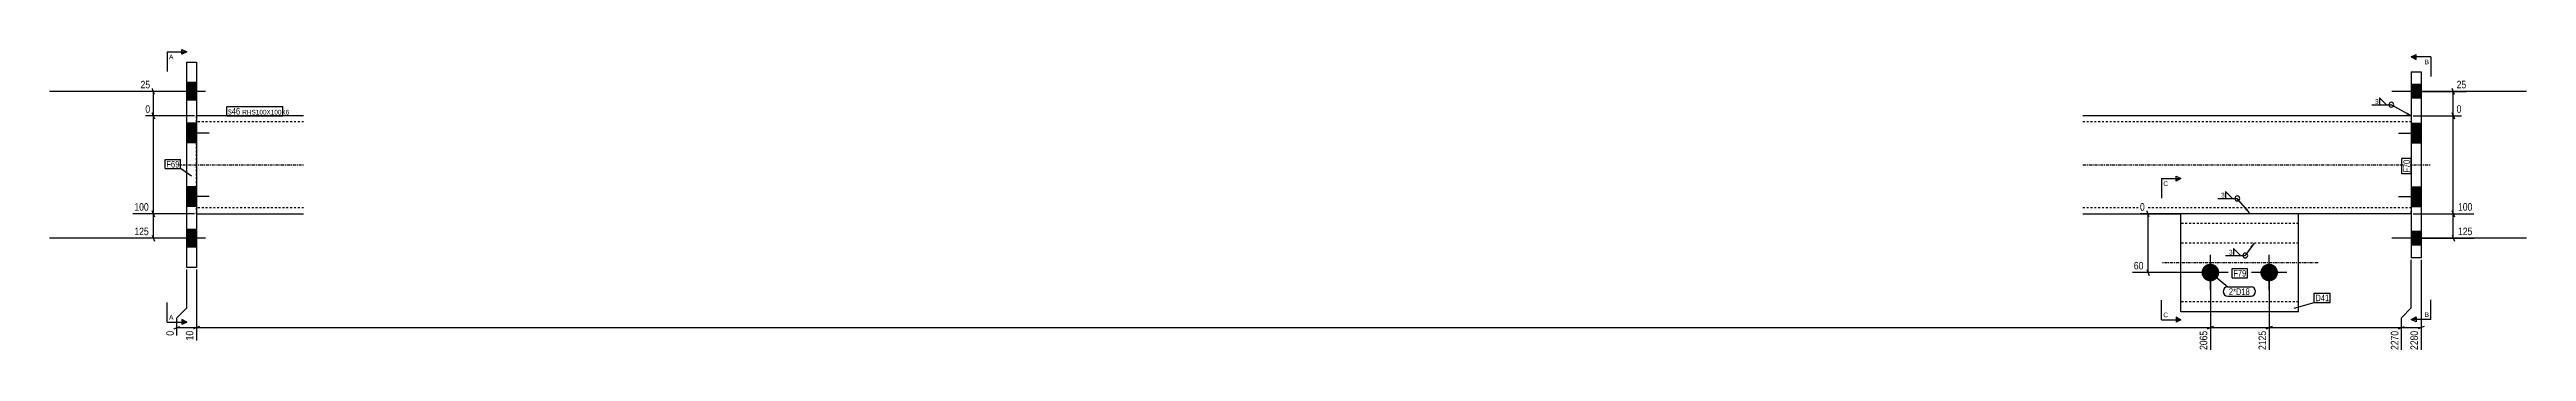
# Model space of a CAD drawing. Header units: millimetres. Extents: x -80 to 34240, y 3 to 819.
# Drawn here: x -80 to 2447, y 3 to 312 of the extents above; entities that cross this region are included whole.
import ezdxf

# ---------------------------------------------------------------- set-up
doc = ezdxf.new("R2010")
doc.units = ezdxf.units.MM
doc.linetypes.add('DXK_LINE_DOT2', pattern=[3.9198, 1.9599, -1.9599])
doc.linetypes.add('DXK_LINE_DOT3', pattern=[5.9187, 2.979, -0.9799, 0.9799, -0.9799])
for name, color, linetype in [('MÅLSÆTNING', 7, 'Continuous'), ('STÅL', 7, 'Continuous'), ('TEKST', 7, 'Continuous')]:
    doc.layers.add(name, color=color, linetype=linetype)
doc.styles.add('Arial', font='ARIAL.TTF', dxfattribs={"height": 0.2})
doc.styles.add('Arial Narrow', font='ARIALN.TTF', dxfattribs={"height": 0.2})

msp = doc.modelspace()

# ---------------------------------------------------------------- hatches: boundary and pattern name
at = {"layer": 'STÅL', "linetype": 'Continuous'}
for points in [[(59.7, 277.9), (59.7, 259.9), (69.7, 259.9), (69.7, 277.9)], [(2329.7, 275.9), (2329.7, 261.9), (2339.7, 261.9), (2339.7, 275.9)], [(2329.7, 275.9), (2329.7, 261.9), (2339.7, 261.9), (2339.7, 275.9)], [(59.7, 236.4), (59.7, 216.4), (69.7, 216.4), (69.7, 236.4)], [(2339.7, 216.4), (2339.7, 236.4), (2329.7, 236.4), (2329.7, 216.4)], [(59.7, 171.4), (59.7, 151.4), (69.7, 151.4), (69.7, 171.4)], [(2339.7, 151.4), (2339.7, 171.4), (2329.7, 171.4), (2329.7, 151.4)], [(59.7, 127.9), (59.7, 109.9), (69.7, 109.9), (69.7, 127.9)], [(2329.7, 125.9), (2329.7, 111.9), (2339.7, 111.9), (2339.7, 125.9)], [(2329.7, 125.9), (2329.7, 111.9), (2339.7, 111.9), (2339.7, 125.9)], [(2115.7, 83.9, -1), (2133.7, 83.9, -1)], [(2175.7, 83.9, -1), (2193.7, 83.9, -1)]]:
    msp.add_hatch(color=96, dxfattribs=at).paths.add_polyline_path(points)
at = {"layer": 'TEKST', "linetype": 'Continuous'}
for points in [[(2326, 247.5), (2329.7, 243.9), (2324.8, 245.3)], [(2162.3, 149.5), (2164.5, 144.9), (2160.4, 147.9)], [(2165.4, 110.6), (2169.3, 113.9), (2167.4, 109.1)]]:
    msp.add_hatch(color=3, dxfattribs=at).paths.add_polyline_path(points)

# ---------------------------------------------------------------- linework, layer by layer
at = {"layer": 'MÅLSÆTNING', "color": 7, "linetype": 'Continuous'}
for p, q in [((67.7, 243.9), (17.5, 243.9)), ((26.9, 240.9), (24.5, 246.9)), ((25.7, 143.9), (25.7, 243.9)), ((2331.7, 243.9), (2380.8, 243.9)), ((2373.8, 240.9), (2371.4, 246.9)), ((2372.6, 143.9), (2372.6, 243.9)), ((67.7, 143.9), (4.8, 143.9)), ((67.7, 143.9), (4.8, 143.9)), ((24.5, 146.9), (26.9, 140.9)), ((26.9, 140.9), (24.5, 146.9)), ((25.7, 118.9), (25.7, 143.9)), ((2212.7, 143.9), (2052.9, 143.9)), ((2062.4, 140.9), (2060, 146.9)), ((2061.2, 83.9), (2061.2, 143.9)), ((2331.7, 143.9), (2393.5, 143.9)), ((2331.7, 143.9), (2393.5, 143.9)), ((2371.4, 146.9), (2373.8, 140.9)), ((2373.8, 140.9), (2371.4, 146.9)), ((2372.6, 118.9), (2372.6, 143.9)), ((67.7, 118.9), (4.8, 118.9)), ((24.5, 121.9), (26.9, 115.9)), ((2331.7, 118.9), (2393.5, 118.9)), ((2371.4, 121.9), (2373.8, 115.9)), ((59.7, 47.7), (59.7, 86.9)), ((69.7, 86.9), (69.7, 14.6)), ((2122.7, 83.9), (2045.2, 83.9)), ((2060, 86.9), (2062.4, 80.9)), ((2124.7, 81.9), (2124.7, 4.8)), ((2184.7, 81.9), (2184.7, 4.8)), ((2184.7, 81.9), (2184.7, 4.8)), ((2329.7, 47.7), (2329.7, 96.9)), ((2329.7, 47.7), (2329.7, 96.9)), ((2339.7, 96.9), (2339.7, 4.8)), ((46.7, 26.5), (52.7, 28.9)), ((49.7, 37.7), (59.7, 47.7)), ((49.7, 19.4), (49.7, 37.7)), ((49.7, 27.7), (69.7, 27.7)), ((72.7, 28.9), (66.7, 26.5)), ((2121.7, 26.5), (2127.7, 28.9)), ((2187.7, 28.9), (2181.7, 26.5)), ((2181.7, 26.5), (2187.7, 28.9)), ((2316.7, 26.5), (2322.7, 28.9)), ((2319.7, 37.7), (2329.7, 47.7)), ((2319.7, 4.8), (2319.7, 37.7)), ((2319.7, 27.7), (2339.7, 27.7)), ((2342.7, 28.9), (2336.7, 26.5))]:
    msp.add_line(p, q, dxfattribs=at)
at = {"layer": 'STÅL', "color": 2, "linetype": 'Continuous'}
for p, q in [((59.7, 298.9), (69.7, 298.9)), ((59.7, 88.9), (59.7, 298.9)), ((69.7, 298.9), (69.7, 88.9)), ((2329.7, 288.9), (2339.7, 288.9)), ((2329.7, 288.9), (2329.7, 241.4)), ((2339.7, 288.9), (2339.7, 98.9)), ((179, 243.9), (69.7, 243.9)), ((2329.7, 243.9), (1994.7, 243.9)), ((2329.7, 241.4), (2329.7, 240.4)), ((2329.7, 240.4), (2329.7, 146.5)), ((69.7, 143.9), (179, 143.9)), ((1994.7, 143.9), (2094.7, 143.9)), ((2214.7, 143.9), (2094.7, 143.9)), ((2094.7, 43.9), (2094.7, 143.9)), ((2214.7, 43.9), (2214.7, 143.9)), ((2329.7, 143.9), (2214.7, 143.9)), ((2329.7, 146.5), (2329.7, 98.9)), ((69.7, 88.9), (59.7, 88.9)), ((2339.7, 98.9), (2329.7, 98.9)), ((2214.7, 43.9), (2094.7, 43.9))]:
    msp.add_line(p, q, dxfattribs=at)
at = {"layer": 'STÅL', "color": 96, "linetype": 'Continuous'}
for p, q in [((79, 268.9), (-80.3, 268.9)), ((69.7, 277.9), (59.7, 277.9)), ((69.7, 259.9), (59.7, 259.9)), ((2447.2, 268.9), (2309.7, 268.9)), ((2447.2, 268.9), (2309.7, 268.9)), ((2339.7, 275.9), (2329.7, 275.9)), ((2339.7, 275.9), (2329.7, 275.9)), ((2339.7, 261.9), (2329.7, 261.9)), ((2339.7, 261.9), (2329.7, 261.9)), ((69.7, 236.4), (59.7, 236.4)), ((2329.7, 236.4), (2339.7, 236.4)), ((82.7, 226.4), (59.7, 226.4)), ((69.7, 216.4), (59.7, 216.4)), ((2316.7, 226.4), (2339.7, 226.4)), ((2329.7, 216.4), (2339.7, 216.4)), ((69.7, 171.4), (59.7, 171.4)), ((82.7, 161.4), (59.7, 161.4)), ((2316.7, 161.4), (2339.7, 161.4)), ((2329.7, 171.4), (2339.7, 171.4)), ((69.7, 151.4), (59.7, 151.4)), ((69.7, 127.9), (59.7, 127.9)), ((2329.7, 151.4), (2339.7, 151.4)), ((79, 118.9), (-80.3, 118.9)), ((69.7, 109.9), (59.7, 109.9)), ((2124.7, 65.9), (2124.7, 101.9)), ((2184.7, 65.9), (2184.7, 101.9)), ((2447.2, 118.9), (2309.7, 118.9)), ((2447.2, 118.9), (2309.7, 118.9)), ((2339.7, 125.9), (2329.7, 125.9)), ((2339.7, 125.9), (2329.7, 125.9)), ((2339.7, 111.9), (2329.7, 111.9)), ((2339.7, 111.9), (2329.7, 111.9)), ((2142.7, 83.9), (2106.7, 83.9)), ((2202.7, 83.9), (2166.7, 83.9))]:
    msp.add_line(p, q, dxfattribs=at)
at = {"layer": 'STÅL', "color": 7, "linetype": 'DXK_LINE_DOT2'}
for p, q in [((69.7, 143.9), (69.7, 243.9)), ((179, 237.9), (69.7, 237.9)), ((2329.7, 237.9), (1994.7, 237.9)), ((2329.7, 243.9), (2329.7, 241.4)), ((2329.7, 241.4), (2329.7, 150.4)), ((179, 149.9), (69.7, 149.9)), ((2329.7, 149.9), (1994.7, 149.9)), ((2214.7, 143.9), (2094.7, 143.9)), ((2214.7, 133.9), (2094.7, 133.9)), ((2329.7, 149.9), (2329.7, 150.4)), ((2329.7, 149.9), (2329.7, 147.5)), ((2329.7, 147.5), (2329.7, 146.5)), ((2329.7, 144.9), (2329.7, 146.5)), ((2329.7, 143.9), (2329.7, 144.9)), ((2094.7, 53.9), (2094.7, 113.9)), ((2214.7, 113.9), (2094.7, 113.9)), ((2214.7, 53.9), (2214.7, 113.9)), ((2214.7, 53.9), (2094.7, 53.9))]:
    msp.add_line(p, q, dxfattribs=at)
at = {"layer": 'STÅL', "color": 7, "linetype": 'DXK_LINE_DOT3'}
for p, q in [((49.7, 193.9), (179, 193.9)), ((1994.7, 193.9), (2349.7, 193.9)), ((2234.7, 93.9), (2074.7, 93.9))]:
    msp.add_line(p, q, dxfattribs=at)
at = {"layer": 'TEKST', "color": 3, "linetype": 'Continuous'}
for p, q in [((2329.7, 243.9), (2309.3, 255.3)), ((2164.5, 144.9), (2152.2, 159.6)), ((2169.3, 113.9), (2160.3, 101.3))]:
    msp.add_line(p, q, dxfattribs=at)
for centre in [(2309.3, 255.3), (2152.2, 159.6)]:
    msp.add_arc(centre, 2.5, 270, 90, dxfattribs=at)

# ---------------------------------------------------------------- wipeouts: each hides what was drawn before it
at = {"color": 0, "linetype": 'Continuous'}
for points in [[(46.2, 301.8), (46.2, 306.8), (41.7, 306.8), (41.7, 301.8)], [(2081.6, 172.3), (2081.6, 177.3), (2076.7, 177.3), (2076.7, 172.3)]]:
    msp.add_wipeout(points, dxfattribs=at).dxf.layer = 'TEKST'
at = {"color": 0}
msp.add_wipeout([(2245.9, 54.6), (2245.9, 61.6), (2231.9, 61.6), (2231.9, 54.6)], dxfattribs=at).dxf.layer = 'TEKST'

# ---------------------------------------------------------------- next in the draw order: hatches: boundary and pattern name
at = {"layer": 'TEKST', "linetype": 'Continuous'}
for points in [[(54.7, 306.8), (54.7, 309.3), (59.7, 309.3)], [(2089.7, 177.3), (2089.7, 179.8), (2094.7, 179.8)]]:
    msp.add_hatch(color=30, dxfattribs=at).paths.add_polyline_path(points)

# ---------------------------------------------------------------- next in the draw order: linework, layer by layer
at = {"layer": 'TEKST', "color": 7, "linetype": 'Continuous'}
for p, q in [((39.7, 309.3), (39.7, 289.3)), ((39.7, 309.3), (59.7, 309.3)), ((2074.7, 179.8), (2074.7, 159.8)), ((2074.7, 179.8), (2094.7, 179.8))]:
    msp.add_line(p, q, dxfattribs=at)
at = {"layer": 'TEKST', "color": 30, "linetype": 'Continuous'}
for p, q in [((54.7, 306.8), (54.7, 311.8)), ((54.7, 311.8), (59.7, 309.3)), ((59.7, 309.3), (54.7, 306.8)), ((2089.7, 177.3), (2089.7, 182.3)), ((2089.7, 182.3), (2094.7, 179.8)), ((2094.7, 179.8), (2089.7, 177.3))]:
    msp.add_line(p, q, dxfattribs=at)

# ---------------------------------------------------------------- next in the draw order: texts
at = {"layer": 'TEKST', "color": 3, "linetype": 'Continuous', "style": 'Arial'}
for s, p in [('A', (41.7, 301.8)), ('C', (2076.7, 172.3))]:
    msp.add_text(s, height=4.78, dxfattribs=at).set_placement(p)

# ---------------------------------------------------------------- next in the draw order: wipeouts: each hides what was drawn before it
at = {"color": 0, "linetype": 'Continuous'}
for points, layer in [([(23.9, 245.5), (23.9, 256.7), (15.9, 256.7), (15.9, 245.5)], 'MÅLSÆTNING'), ([(2382.4, 245.5), (2382.4, 256.7), (2374.4, 256.7), (2374.4, 245.5)], 'MÅLSÆTNING'), ([(22.5, 145.5), (22.5, 156.7), (4.7, 156.7), (4.7, 145.5)], 'MÅLSÆTNING'), ([(2059.4, 145.5), (2059.4, 156.7), (2051.3, 156.7), (2051.3, 145.5)], 'MÅLSÆTNING'), ([(2393.7, 145.5), (2393.7, 156.7), (2375.8, 156.7), (2375.8, 145.5)], 'MÅLSÆTNING'), ([(22.5, 120.5), (22.5, 131.7), (4.7, 131.7), (4.7, 120.5)], 'MÅLSÆTNING'), ([(2393.7, 120.5), (2393.7, 131.7), (2375.8, 131.7), (2375.8, 120.5)], 'MÅLSÆTNING'), ([(2058, 85.5), (2058, 96.7), (2045, 96.7), (2045, 85.5)], 'MÅLSÆTNING'), ([(68.1, 25.9), (56.9, 25.9), (56.9, 12.9), (68.1, 12.9)], 'MÅLSÆTNING'), ([(2338.1, 25.9), (2326.9, 25.9), (2326.9, 3.2), (2338.1, 3.2)], 'MÅLSÆTNING'), ([(2347.7, 296.6), (2347.7, 301.6), (2343.3, 301.6), (2343.3, 296.6)], 'TEKST')]:
    msp.add_wipeout(points, dxfattribs=at).dxf.layer = layer
at = {"color": 0}
for points in [[(2296.2, 255.9), (2296.2, 261.7), (2292.4, 261.7), (2292.4, 255.9)], [(114.3, 245.3), (114.3, 252.3), (101.9, 252.3), (101.9, 245.3)], [(52.2, 191.2), (52.2, 198.2), (39, 198.2), (39, 191.2)], [(2328.3, 199.1), (2321.3, 199.1), (2321.3, 185.9), (2328.3, 185.9)], [(2139.1, 160.2), (2139.1, 166), (2135.3, 166), (2135.3, 160.2)], [(2147.2, 101.9), (2147.2, 107.7), (2143.3, 107.7), (2143.3, 101.9)], [(2165, 61), (2165, 68), (2143.6, 68), (2143.6, 61)], [(2245.9, 54.6), (2245.9, 61.6), (2231.9, 61.6), (2231.9, 54.6)]]:
    msp.add_wipeout(points, dxfattribs=at).dxf.layer = 'TEKST'

# ---------------------------------------------------------------- next in the draw order: hatches: boundary and pattern name
at = {"layer": 'TEKST', "linetype": 'Continuous'}
msp.add_hatch(color=30, dxfattribs=at).paths.add_polyline_path([(2334.7, 304.1), (2334.7, 301.6), (2329.7, 304.1)])

# ---------------------------------------------------------------- next in the draw order: linework, layer by layer
at = {"layer": 'MÅLSÆTNING', "color": 7, "linetype": 'Continuous'}
for p, q in [((67.7, 268.9), (12.6, 268.9)), ((26.9, 265.9), (24.5, 271.9)), ((25.7, 243.9), (25.7, 268.9)), ((2331.7, 268.9), (2385.7, 268.9)), ((2373.8, 265.9), (2371.4, 271.9)), ((2372.6, 243.9), (2372.6, 268.9)), ((67.7, 243.9), (17.5, 243.9)), ((24.5, 246.9), (26.9, 240.9)), ((2331.7, 243.9), (2380.8, 243.9)), ((2371.4, 246.9), (2373.8, 240.9)), ((69.7, 86.9), (69.7, 14.6)), ((72.7, 28.9), (66.7, 26.5)), ((69.7, 27.7), (2124.7, 27.7)), ((2184.7, 27.7), (2319.7, 27.7)), ((2316.7, 26.5), (2322.7, 28.9)), ((2319.7, 37.7), (2329.7, 47.7)), ((2319.7, 4.8), (2319.7, 37.7))]:
    msp.add_line(p, q, dxfattribs=at)
at = {"layer": 'TEKST', "color": 30, "linetype": 'Continuous'}
for p, q in [((2329.7, 304.1), (2334.7, 306.6)), ((2329.7, 304.1), (2334.7, 301.6)), ((2334.7, 301.6), (2334.7, 306.6))]:
    msp.add_line(p, q, dxfattribs=at)
at = {"layer": 'TEKST', "color": 7, "linetype": 'Continuous'}
for p, q in [((2349.7, 304.1), (2329.7, 304.1)), ((2349.7, 304.1), (2349.7, 284.1)), ((2210.3, 47.6), (2230.7, 53.4)), ((2230.7, 62.8), (2247.1, 62.8)), ((2230.7, 53.4), (2230.7, 62.8)), ((2230.7, 53.4), (2247.1, 53.4)), ((2247.1, 53.4), (2247.1, 62.8))]:
    msp.add_line(p, q, dxfattribs=at)
at = {"layer": 'TEKST', "color": 3, "linetype": 'Continuous'}
for p, q in [((2289.3, 255.3), (2309.3, 255.3)), ((2304.4, 255.3), (2297.3, 262.4)), ((2297.3, 262.4), (2297.3, 255.3)), ((2297.3, 255.3), (2304.4, 255.3)), ((2132.2, 159.6), (2152.2, 159.6)), ((2147.3, 159.6), (2140.1, 166.7)), ((2140.1, 166.7), (2140.1, 159.6)), ((2140.1, 159.6), (2147.3, 159.6)), ((2140.2, 101.3), (2160.3, 101.3)), ((2155.4, 101.3), (2148.2, 108.5)), ((2148.2, 108.5), (2148.2, 101.3)), ((2148.2, 101.3), (2155.4, 101.3))]:
    msp.add_line(p, q, dxfattribs=at)
for centre in [(2309.3, 255.3), (2152.2, 159.6)]:
    msp.add_arc(centre, 2.5, 90, 270, dxfattribs=at)

# ---------------------------------------------------------------- next in the draw order: texts
at = {"layer": 'MÅLSÆTNING', "color": 3, "linetype": 'Continuous', "style": 'Arial Narrow'}
for s, p in [('0', (17.5, 247.1)), ('0', (2376, 247.1)), ('100', (6.3, 147.1)), ('0', (2052.9, 147.1)), ('100', (2377.4, 147.1)), ('125', (6.3, 122.1)), ('125', (2377.4, 122.1)), ('60', (2046.6, 87.1))]:
    msp.add_text(s, height=7.64, dxfattribs=at).set_placement(p)
msp.add_text('2280', height=7.64, rotation=90.0002, dxfattribs=at).set_placement((2336.5, 4.8))
at = {"layer": 'TEKST', "color": 3, "linetype": 'Continuous', "style": 'Arial'}
msp.add_text('B', height=4.78, dxfattribs=at).set_placement((2343.3, 296.6))
at = {"layer": 'TEKST', "color": 3, "style": 'Arial Narrow'}
for s, height, p in [('3', 4.77, (2292.8, 256.3)), ('3', 4.77, (2135.7, 160.6)), ('3', 4.77, (2143.7, 102.3)), ('D41', 6.68, (2231.9, 54.6))]:
    msp.add_text(s, height=height, dxfattribs=at).set_placement(p)

# ---------------------------------------------------------------- next in the draw order: wipeouts: each hides what was drawn before it
at = {"color": 0, "linetype": 'Continuous'}
for points, layer in [([(48.1, 25.9), (36.9, 25.9), (36.9, 17.8), (48.1, 17.8)], 'MÅLSÆTNING'), ([(2347.7, 38.5), (2347.7, 43.5), (2343.3, 43.5), (2343.3, 38.5)], 'TEKST')]:
    msp.add_wipeout(points, dxfattribs=at).dxf.layer = layer
at = {"color": 0}
for points in [[(114.3, 245.3), (114.3, 252.3), (101.9, 252.3), (101.9, 245.3)], [(52.2, 191.2), (52.2, 198.2), (39, 198.2), (39, 191.2)], [(2328.3, 199.1), (2321.3, 199.1), (2321.3, 185.9), (2328.3, 185.9)], [(2165, 61), (2165, 68), (2143.6, 68), (2143.6, 61)]]:
    msp.add_wipeout(points, dxfattribs=at).dxf.layer = 'TEKST'

# ---------------------------------------------------------------- next in the draw order: linework, layer by layer
at = {"layer": 'TEKST', "color": 7, "linetype": 'Continuous'}
for p, q in [((100.7, 244.1), (100.7, 253.5)), ((37.8, 199.4), (53.4, 199.4)), ((37.8, 190), (37.8, 199.4)), ((37.8, 190), (53.4, 190)), ((53.4, 190), (53.4, 199.4)), ((64.6, 182.3), (53.4, 190)), ((2320.1, 184.7), (2320.1, 200.3)), ((2329.5, 200.3), (2320.1, 200.3)), ((2329.5, 184.7), (2320.1, 184.7)), ((2329.5, 184.7), (2329.5, 200.3)), ((2124.7, 83.9), (2142.4, 69.2)), ((2142.4, 69.2), (2166.2, 69.2)), ((2142.4, 59.8), (2166.2, 59.8)), ((2349.7, 36), (2349.7, 56))]:
    msp.add_line(p, q, dxfattribs=at)
at = {"layer": 'TEKST', "color": 30, "linetype": 'Continuous'}
msp.add_line((2334.7, 38.5), (2334.7, 33.5), dxfattribs=at)
at = {"layer": 'TEKST', "color": 7, "linetype": 'Continuous'}
for centre, start, end in [((2142.4, 64.5), 90, 270), ((2166.2, 64.5), 270, 90)]:
    msp.add_arc(centre, 4.7, start, end, dxfattribs=at)

# ---------------------------------------------------------------- next in the draw order: texts
at = {"layer": 'MÅLSÆTNING', "color": 3, "linetype": 'Continuous', "style": 'Arial Narrow'}
for s, p in [('0', (46.5, 19.4)), ('10', (66.5, 14.6))]:
    msp.add_text(s, height=7.64, rotation=90.0002, dxfattribs=at).set_placement(p)
at = {"layer": 'TEKST', "color": 3, "style": 'Arial Narrow'}
for s, p in [('F69', (39, 191.2)), ('2*D18', (2143.6, 61))]:
    msp.add_text(s, height=6.68, dxfattribs=at).set_placement(p)
msp.add_text('F70', height=6.68, rotation=90.0002, dxfattribs=at).set_placement((2328.3, 185.9))
at = {"layer": 'TEKST', "color": 3, "linetype": 'Continuous', "style": 'Arial'}
msp.add_text('B', height=4.78, dxfattribs=at).set_placement((2343.3, 38.5))

# ---------------------------------------------------------------- next in the draw order: wipeouts: each hides what was drawn before it
at = {"color": 0, "linetype": 'Continuous'}
for points, layer in [([(23.9, 270.5), (23.9, 281.7), (11, 281.7), (11, 270.5)], 'MÅLSÆTNING'), ([(2387.3, 270.5), (2387.3, 281.7), (2374.4, 281.7), (2374.4, 270.5)], 'MÅLSÆTNING'), ([(2123.1, 25.9), (2111.9, 25.9), (2111.9, 3.2), (2123.1, 3.2)], 'MÅLSÆTNING'), ([(2318.1, 25.9), (2306.9, 25.9), (2306.9, 3.2), (2318.1, 3.2)], 'MÅLSÆTNING'), ([(2081.6, 38.2), (2081.6, 43.2), (2076.7, 43.2), (2076.7, 38.2)], 'TEKST')]:
    msp.add_wipeout(points, dxfattribs=at).dxf.layer = layer
at = {"color": 0}
msp.add_wipeout([(156.6, 245.3), (156.6, 250.3), (116.4, 250.3), (116.4, 245.3)], dxfattribs=at).dxf.layer = 'TEKST'

# ---------------------------------------------------------------- next in the draw order: hatches: boundary and pattern name
at = {"layer": 'TEKST', "linetype": 'Continuous'}
for points in [[(2089.7, 35.7), (2089.7, 38.2), (2094.7, 35.7)], [(2334.7, 38.5), (2334.7, 36), (2329.7, 36)]]:
    msp.add_hatch(color=30, dxfattribs=at).paths.add_polyline_path(points)

# ---------------------------------------------------------------- next in the draw order: linework, layer by layer
at = {"layer": 'MÅLSÆTNING', "color": 7, "linetype": 'Continuous'}
for p, q in [((2124.7, 81.9), (2124.7, 4.8)), ((2127.7, 28.9), (2121.7, 26.5)), ((2124.7, 27.7), (2184.7, 27.7))]:
    msp.add_line(p, q, dxfattribs=at)
at = {"layer": 'TEKST', "color": 7, "linetype": 'Continuous'}
for p, q in [((2074.7, 35.7), (2074.7, 55.7)), ((2074.7, 35.7), (2094.7, 35.7)), ((2349.7, 36), (2329.7, 36))]:
    msp.add_line(p, q, dxfattribs=at)
at = {"layer": 'TEKST', "color": 30, "linetype": 'Continuous'}
for p, q in [((2094.7, 35.7), (2089.7, 38.2)), ((2089.7, 38.2), (2089.7, 33.2)), ((2094.7, 35.7), (2089.7, 33.2)), ((2329.7, 36), (2334.7, 38.5)), ((2334.7, 33.5), (2329.7, 36))]:
    msp.add_line(p, q, dxfattribs=at)

# ---------------------------------------------------------------- next in the draw order: texts
at = {"layer": 'MÅLSÆTNING', "color": 3, "linetype": 'Continuous', "style": 'Arial Narrow'}
for p in [(12.6, 272.1), (2376, 272.1)]:
    msp.add_text('25', height=7.64, dxfattribs=at).set_placement(p)
for s, p in [('2065', (2121.5, 4.8)), ('2270', (2316.5, 4.8))]:
    msp.add_text(s, height=7.64, rotation=90.0002, dxfattribs=at).set_placement(p)
at = {"layer": 'TEKST', "color": 3, "linetype": 'Continuous', "style": 'Arial'}
msp.add_text('C', height=4.78, dxfattribs=at).set_placement((2076.7, 38.2))

# ---------------------------------------------------------------- next in the draw order: wipeouts: each hides what was drawn before it
at = {"color": 0}
for points in [[(156.6, 245.3), (156.6, 250.3), (116.4, 250.3), (116.4, 245.3)], [(2161.4, 79.8), (2161.4, 86.8), (2148.1, 86.8), (2148.1, 79.8)]]:
    msp.add_wipeout(points, dxfattribs=at).dxf.layer = 'TEKST'
at = {"color": 0, "linetype": 'Continuous'}
msp.add_wipeout([(46.2, 35.8), (46.2, 40.8), (41.7, 40.8), (41.7, 35.8)], dxfattribs=at).dxf.layer = 'TEKST'

# ---------------------------------------------------------------- next in the draw order: hatches: boundary and pattern name
at = {"layer": 'TEKST', "linetype": 'Continuous'}
msp.add_hatch(color=30, dxfattribs=at).paths.add_polyline_path([(54.7, 33.3), (54.7, 35.8), (59.7, 33.3)])

# ---------------------------------------------------------------- next in the draw order: linework, layer by layer
at = {"layer": 'TEKST', "color": 7, "linetype": 'Continuous'}
for p, q in [((100.7, 253.5), (157.8, 253.5)), ((157.8, 244.1), (157.8, 253.5)), ((100.7, 244.1), (157.8, 244.1)), ((39.7, 33.3), (39.7, 53.3)), ((39.7, 33.3), (59.7, 33.3))]:
    msp.add_line(p, q, dxfattribs=at)
at = {"layer": 'TEKST', "color": 30, "linetype": 'Continuous'}
for p, q in [((59.7, 33.3), (54.7, 35.8)), ((54.7, 35.8), (54.7, 30.8)), ((59.7, 33.3), (54.7, 30.8))]:
    msp.add_line(p, q, dxfattribs=at)

# ---------------------------------------------------------------- next in the draw order: texts
at = {"layer": 'TEKST', "color": 3, "style": 'Arial Narrow'}
for s, height, p in [('s46', 6.68, (101.9, 245.3)), ('RHS100X100X6', 4.772, (116.4, 245.3))]:
    msp.add_text(s, height=height, dxfattribs=at).set_placement(p)
at = {"layer": 'TEKST', "color": 3, "linetype": 'Continuous', "style": 'Arial'}
msp.add_text('A', height=4.78, dxfattribs=at).set_placement((41.7, 35.8))

# ---------------------------------------------------------------- next in the draw order: wipeouts: each hides what was drawn before it
at = {"color": 0, "linetype": 'Continuous'}
msp.add_wipeout([(2183.1, 25.9), (2171.9, 25.9), (2171.9, 3.2), (2183.1, 3.2)], dxfattribs=at).dxf.layer = 'MÅLSÆTNING'
at = {"color": 0}
msp.add_wipeout([(2161.4, 79.8), (2161.4, 86.8), (2148.1, 86.8), (2148.1, 79.8)], dxfattribs=at).dxf.layer = 'TEKST'

# ---------------------------------------------------------------- next in the draw order: linework, layer by layer
at = {"layer": 'TEKST', "color": 7, "linetype": 'Continuous'}
for p, q in [((2146.9, 88), (2162.6, 88)), ((2146.9, 78.6), (2146.9, 88)), ((2146.9, 78.6), (2162.6, 78.6)), ((2162.6, 78.6), (2162.6, 88))]:
    msp.add_line(p, q, dxfattribs=at)
at = {"layer": 'TEKST', "color": 3, "linetype": 'Continuous'}
for start, end in [(90, 270), (270, 90)]:
    msp.add_arc((2160.3, 101.3), 2.5, start, end, dxfattribs=at)

# ---------------------------------------------------------------- next in the draw order: texts
at = {"layer": 'MÅLSÆTNING', "color": 3, "linetype": 'Continuous', "style": 'Arial Narrow'}
msp.add_text('2125', height=7.64, rotation=90.0002, dxfattribs=at).set_placement((2181.5, 4.8))
at = {"layer": 'TEKST', "color": 3, "style": 'Arial Narrow'}
msp.add_text('F79', height=6.68, dxfattribs=at).set_placement((2148.1, 79.8))

doc.saveas('drawing.dxf')
